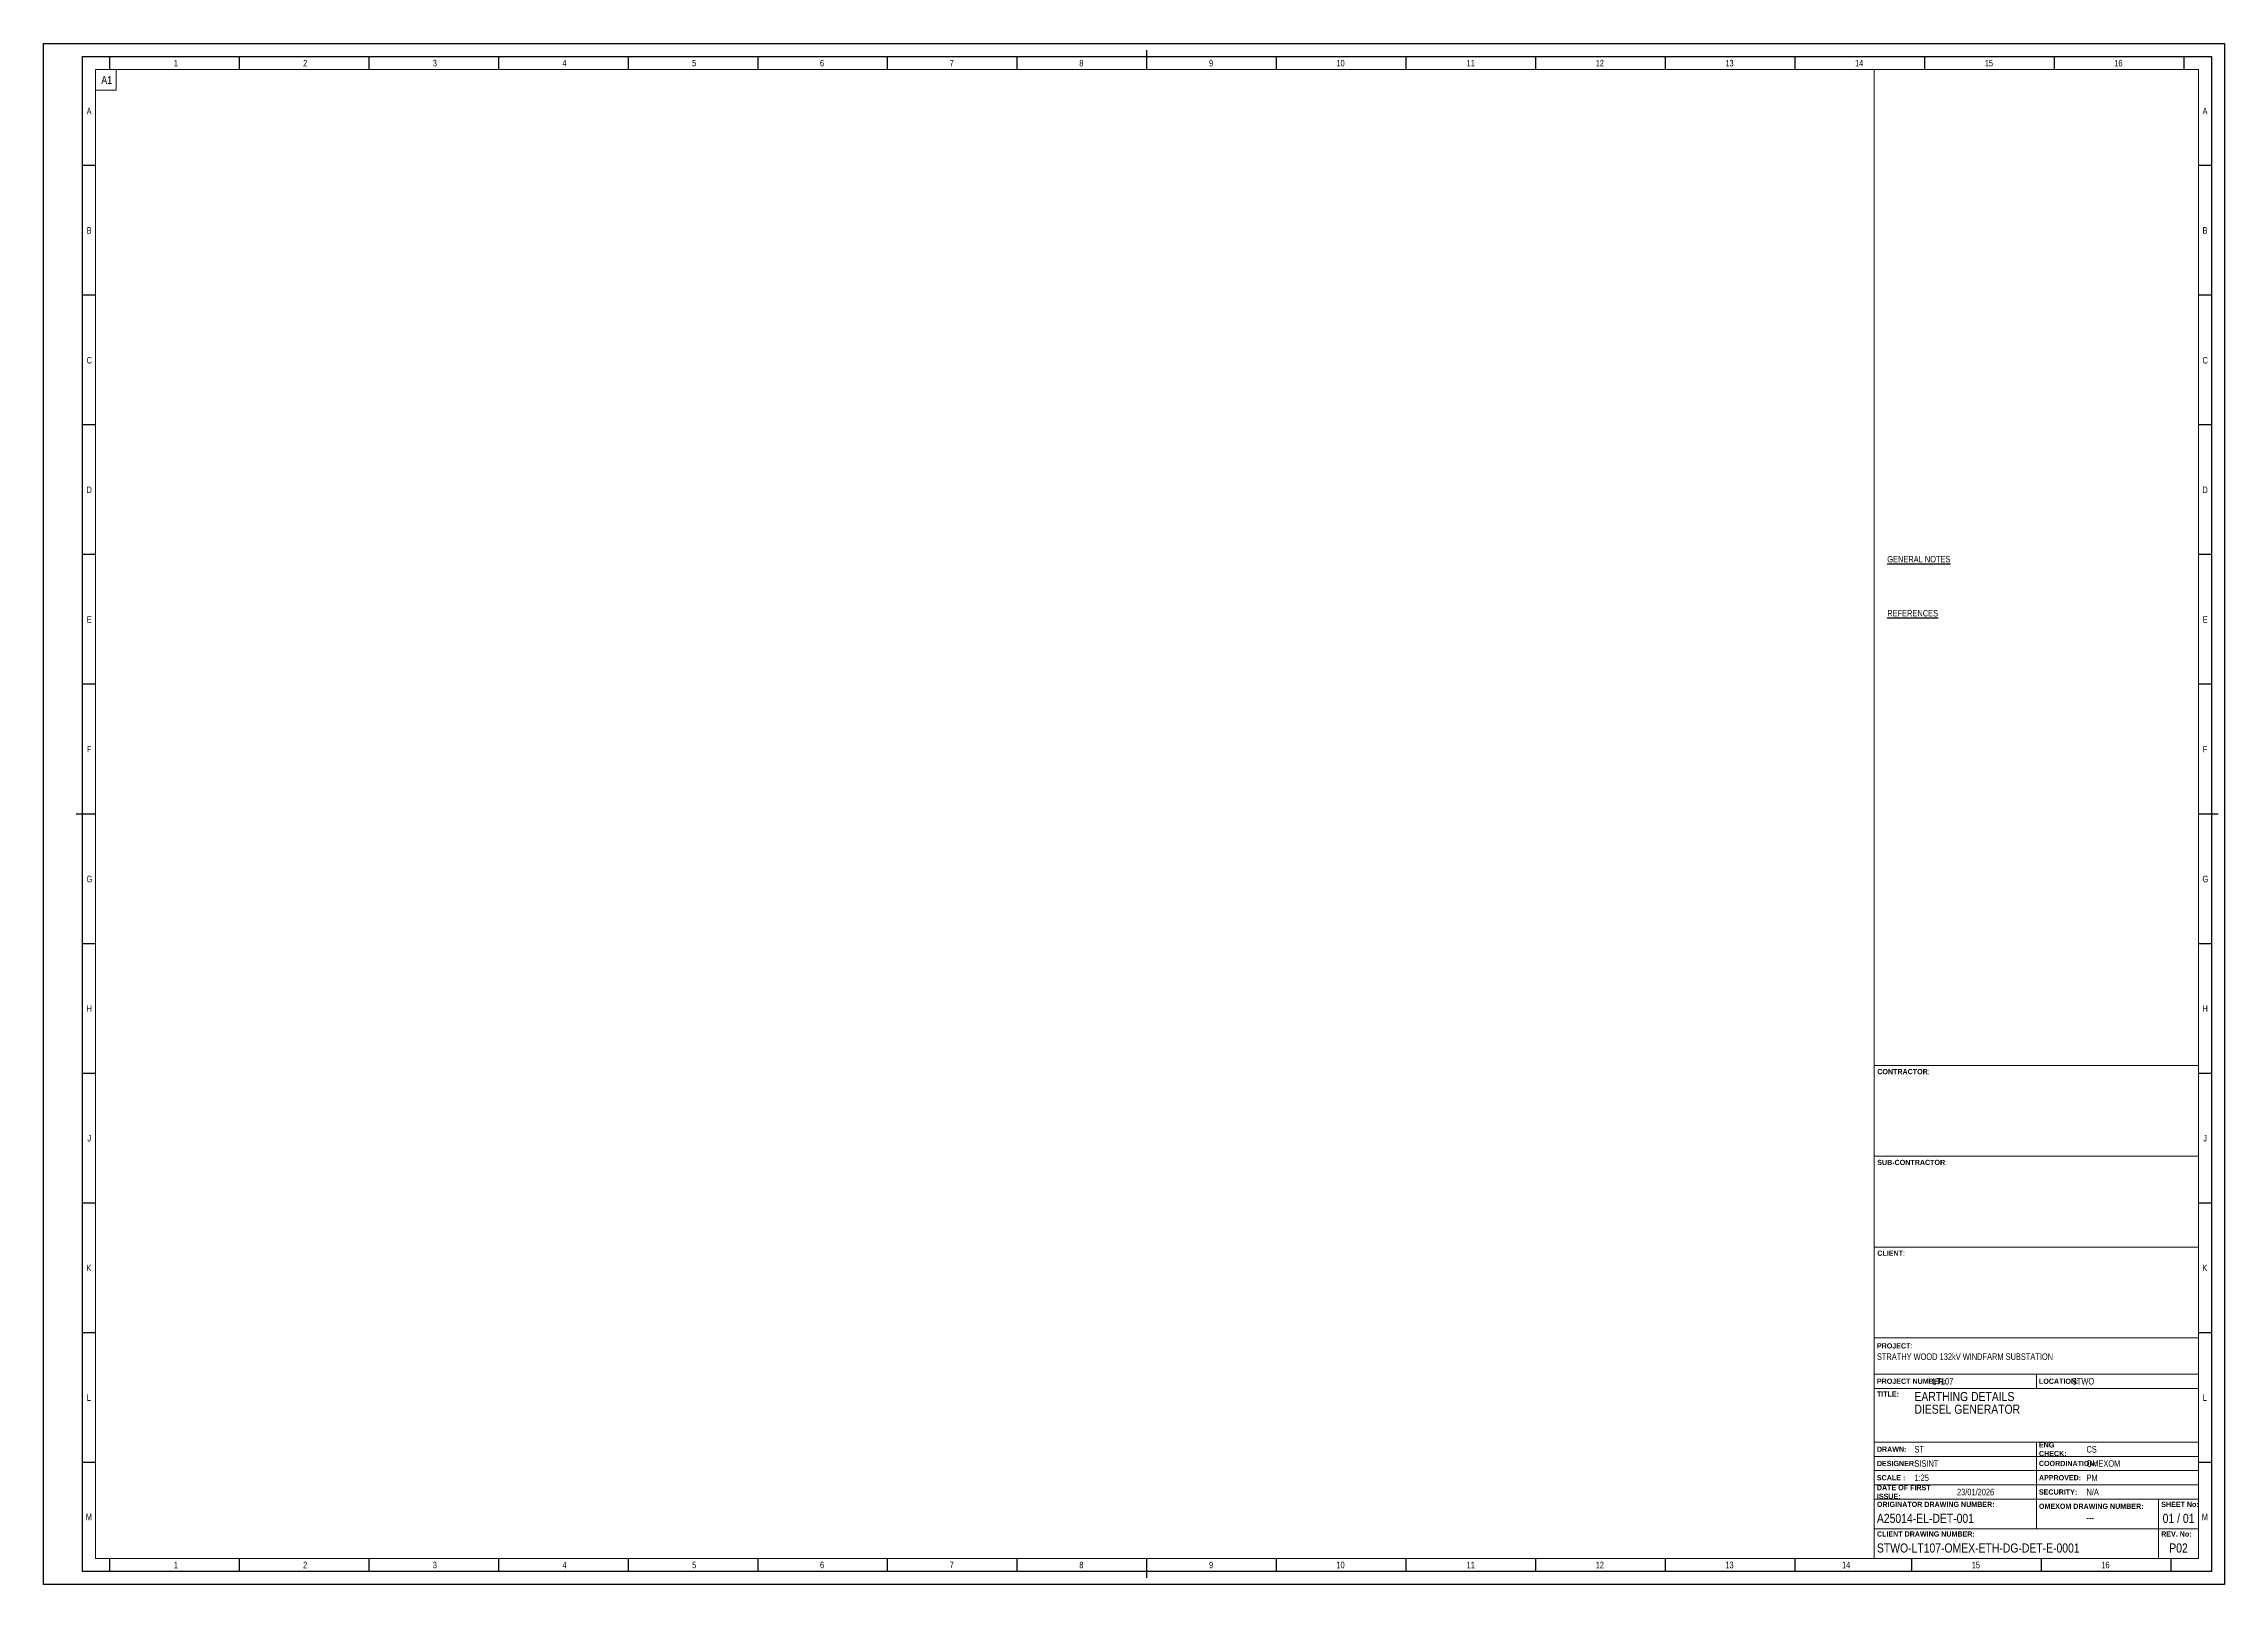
# Paper-space layout '001' of a CAD drawing. Header units: millimetres. Extents: x -841 to 0, y 0 to 594.
import ezdxf
from ezdxf.enums import TextEntityAlignment as Align

# ---------------------------------------------------------------- set-up
doc = ezdxf.new("R2010")
doc.units = ezdxf.units.MM
doc.layers.add('GEN - TEXT', color=7, linetype='Continuous')
doc.layers.add('SSEN-ANNO-BORDER GRID', color=7, linetype='Continuous')
doc.layers.add('GEN - VIEWPORTS', color=6, linetype='Continuous', plot=False)
doc.layers.add('SSEN-ANNO-BORDER TRIMLINE', color=2, linetype='Continuous', plot=False)
doc.layers.add('SSEN-ANNO-BORDER', color=7, linetype='Continuous', lineweight=18)
doc.layers.get('GEN - VIEWPORTS').freeze()
doc.styles.add('Annotative SSE Standard', font='ARIALN.TTF')
doc.styles.add('Annotative SSEN Standard', font='ARIALN.TTF')
doc.styles.add('OMEXOM', font='ARIALN.TTF', dxfattribs={"height": 2})

# ---------------------------------------------------------------- blocks, each defined once
blk = doc.blocks.new('*U19')
blk.add_lwpolyline([(-62.5, 22.85), (-62.5, 11.42)])
at = {"layer": 'SSEN-ANNO-BORDER'}
for p, q in [((-811, 574), (0, 574)), ((-811, 0), (-811, 574)), ((-803, 566), (-803, 574)), ((0, 574), (0, 0)), ((-811, 566), (-803, 566)), ((-124.99, 190.05), (0, 190.05)), ((0, 155.05), (-125, 155.05)), ((-125, 120.05), (0.01, 120.05)), ((-125, 85.05), (0, 85.05)), ((-125, 71.05), (0, 71.05)), ((-62.5, 71.05), (-62.5, 65.55)), ((-125, 65.55), (0, 65.55)), ((-125, 44.85), (0, 44.85)), ((-125, 39.35), (0, 39.35)), ((-125, 33.85), (0, 33.85)), ((-125, 28.35), (0, 28.35)), ((-125, 22.85), (0, 22.85)), ((-15.37, 0), (-15.37, 22.85)), ((-125, 11.42), (0, 11.42)), ((0, 0), (-811, 0))]:
    blk.add_line(p, q, dxfattribs=at)
blk.add_lwpolyline([(-62.5, 44.85), (-62.5, 22.85)], dxfattribs=at)
at = {"layer": 'SSEN-ANNO-BORDER GRID'}
for p, q in [((-405.5, 574), (-405.5, 581.5)), ((-811, 287), (-818.5, 287)), ((7.54, 287), (0.04, 287)), ((-405.5, -7.5), (-405.5, 0))]:
    blk.add_line(p, q, dxfattribs=at)
at = {"layer": 'SSEN-ANNO-BORDER GRID', "color": 7}
for p, q in [((-816, 579), (5, 579)), ((-816, -5), (-816, 579)), ((-805.5, 574), (-805.5, 579)), ((-755.5, 574), (-755.5, 579)), ((-705.5, 574), (-705.5, 579)), ((-655.5, 574), (-655.5, 579)), ((-605.5, 574), (-605.5, 579)), ((-555.5, 574), (-555.5, 579)), ((-505.5, 574), (-505.5, 579)), ((-455.5, 574), (-455.5, 579)), ((-355.5, 574), (-355.5, 579)), ((-305.5, 574), (-305.5, 579)), ((-255.5, 574), (-255.5, 579)), ((-205.5, 574), (-205.5, 579)), ((-155.5, 574), (-155.5, 579)), ((-105.5, 574), (-105.5, 579)), ((-55.5, 574), (-55.5, 579)), ((-5.5, 574), (-5.5, 579)), ((5, 579), (5, -5)), ((-811, 537), (-816, 537)), ((5, 537), (0, 537)), ((-811, 487), (-816, 487)), ((5, 487), (0, 487)), ((-811, 437), (-816, 437)), ((5, 437), (0, 437)), ((-811, 387), (-816, 387)), ((5, 387), (0, 387)), ((-811, 337), (-816, 337)), ((5, 337), (0, 337)), ((-811, 237), (-816, 237)), ((5, 237), (0, 237)), ((-811, 187), (-816, 187)), ((5, 187), (0, 187)), ((-811, 137), (-816, 137)), ((5, 137), (0, 137)), ((-811, 87), (-816, 87)), ((5, 87), (0, 87)), ((-811, 37), (-816, 37)), ((5, 37), (0, 37)), ((-805.5, -5), (-805.5, 0)), ((-755.5, -5), (-755.5, 0)), ((-705.5, -5), (-705.5, 0)), ((-655.5, -5), (-655.5, 0)), ((-605.5, -5), (-605.5, 0)), ((-555.5, -5), (-555.5, 0)), ((-505.5, -5), (-505.5, 0)), ((-455.5, -5), (-455.5, 0)), ((-355.5, -5), (-355.5, 0)), ((-305.5, -5), (-305.5, 0)), ((-255.5, -5), (-255.5, 0)), ((-205.5, -5), (-205.5, 0)), ((-155.5, -5), (-155.5, 0)), ((-110.5, -5), (-110.5, 0)), ((-60.5, -5), (-60.5, 0)), ((-10.5, -5), (-10.5, 0)), ((5, -5), (-816, -5))]:
    blk.add_line(p, q, dxfattribs=at)
at = {"layer": 'SSEN-ANNO-BORDER', "style": 'Annotative SSEN Standard'}
blk.add_text('A1', height=3, dxfattribs=at).set_placement((-808.76, 568.49))
at = {"layer": 'SSEN-ANNO-BORDER', "char_height": 2, "style": 'Annotative SSEN Standard'}
for s, insert, width, attachment_point in [('{\\fSwis721 Cn BT|b1|i0|c0|p34;CLIENT\\fSwis721 Cn BT|b0|i0|c0|p34;:}', (-123.87, 118.67), 17.1735, 1), ('{\\fSwis721 Cn BT|b1|i0|c0|p34;PROJECT\\fSwis721 Cn BT|b0|i0|c0|p34;:}', (-124, 82.95), 17.1735, 1), ('{\\fSwis721 Cn BT|b1|i0|c0|p34;PROJECT NUMBER:}', (-124, 68.3), 25.0985, 4), ('{\\fSwis721 Cn BT|b1|i0|c0|p34;LOCATION:}', (-61.51, 68.3), 25.0985, 4), ('{\\fSwis721 Cn BT|b1|i0|c0|p34;TITLE:}', (-124, 64.39), 1.0546, 1), ('{\\fSwis721 Cn BT|b1|i0|c0|p34;DRAWN:}', (-124.02, 42.1), 8.8499, 4), ('{\\fSwis721 Cn BT|b1|i0|c0|p34;ENG CHECK:}', (-61.52, 42.1), 12.8747, 4), ('{\\fSwis721 Cn BT|b1|i0|c0|p34;DESIGNER:}', (-124.02, 36.6), 8.8499, 4), ('{\\fSwis721 Cn BT|b1|i0|c0|p34;COORDINATION:}', (-61.52, 36.6), 12.8747, 4), ('{\\fSwis721 Cn BT|b1|i0|c0|p34;SCALE :}', (-124.02, 31.1), 18.5983, 4), ('{\\fSwis721 Cn BT|b1|i0|c0|p34;DATE OF FIRST ISSUE:}', (-124.02, 25.6), 24.0047, 4), ('{\\fSwis721 Cn BT|b1|i0|c0|p34;APPROVED:}', (-61.52, 31.1), 8.8499, 4), ('{\\fSwis721 Cn BT|b1|i0|c0|p34;SECURITY:}', (-61.52, 25.6), 18.5983, 4), ('{\\fSwis721 Cn BT|b1|i0|c0|p34;ORIGINATOR DRAWING NUMBER:}', (-124, 21.85), 43, 1), ('{\\fSwis721 Cn BT|b1|i0|c0|p34;OMEXOM DRAWING NUMBER:}', (-61.52, 20.1), 31.9693, 4), ('{\\fSwis721 Cn BT|b1|i0|c0|p34;SHEET No:}', (-14.37, 21.85), 18.5983, 1), ('{\\fSwis721 Cn BT|b1|i0|c0|p34;CLIENT DRAWING NUMBER:}', (-124, 10.42), 32.2778, 1), ('{\\fSwis721 Cn BT|b1|i0|c0|p34;REV. No:}', (-14.37, 10.42), 18.5983, 1)]:
    blk.add_mtext(s, dxfattribs=dict(at, insert=insert, width=width, attachment_point=attachment_point))
at = {"layer": 'SSEN-ANNO-BORDER', "style": 'Annotative SSEN Standard'}
for tag, p, height in [('PROJECTTITLE1', (-124, 76.53), 2.5), ('PROJECTTITLE2', (-124, 72.53), 2.5), ('TITLE1', (-109.53, 60.67), 3.5), ('TITLE2', (-109.53, 55.78), 3.5), ('TITLE3', (-109.53, 50.87), 3.5), ('TITLE4', (-109.53, 45.97), 3.5)]:
    blk.add_attdef(tag, p, '', height=height, dxfattribs=at)
for tag, p in [('PROJECTNO.', (-102.66, 68.3)), ('LOCATION', (-48.8, 68.3)), ('DRAWNBY', (-109.53, 42.08)), ('ENGCHKBY', (-43.18, 42.08)), ('DESIGNER', (-109.53, 36.6)), ('COORDINATEDBY', (-43.18, 36.6)), ('SCALE', (-109.53, 31.09)), ('DATE1', (-93.12, 25.6)), ('APPROVEDBY', (-43.18, 31.09)), ('SEC', (-43.18, 25.6)), ('---', (-43.18, 15.69))]:
    blk.add_attdef(tag, text='', height=2.5, dxfattribs=at).set_placement(p, align=Align.MIDDLE_LEFT)
for tag, p in [('ORIGINATORDRGNO', (-124, 12.65)), ('CLIENTDRAWINGNO.', (-124, 1.22))]:
    blk.add_attdef(tag, text='', height=3.5, dxfattribs=at).set_placement(p, align=Align.BOTTOM_LEFT)
for tag, p in [('SHEETNO.', (-7.68, 12.65)), ('REVISION', (-7.68, 1.22))]:
    blk.add_attdef(tag, text='', height=3.5, dxfattribs=at).set_placement(p, align=Align.BOTTOM_CENTER)
at = {"layer": 'SSEN-ANNO-BORDER GRID', "color": 7, "style": 'Annotative SSEN Standard'}
for s, p in [('1', (-780.75, 575.23)), ('2', (-730.93, 575.23)), ('3', (-680.91, 575.24)), ('4', (-630.9, 575.24)), ('5', (-580.91, 575.25)), ('6', (-531.59, 575.23)), ('7', (-481.58, 575.25)), ('8', (-431.58, 575.23)), ('9', (-381.56, 575.23)), ('10', (-332.45, 575.23)), ('11', (-282.23, 575.23)), ('12', (-232.45, 575.23)), ('13', (-182.45, 575.23)), ('14', (-132.46, 575.23)), ('15', (-82.44, 575.23)), ('16', (-32.47, 575.23)), ('A', (-814.41, 556.75)), ('A', (1.59, 556.75)), ('B', (-814.42, 510.75)), ('B', (1.58, 510.75)), ('C', (-814.43, 460.69)), ('C', (1.57, 460.69)), ('D', (-814.49, 410.75)), ('D', (1.51, 410.75)), ('E', (-814.35, 360.75)), ('E', (1.65, 360.75)), ('F', (-814.3, 310.75)), ('F', (1.7, 310.75)), ('G', (-814.47, 260.69)), ('G', (1.53, 260.69)), ('H', (-814.47, 210.75)), ('H', (1.53, 210.75)), ('J', (-814.12, 160.75)), ('J', (1.88, 160.75)), ('K', (-814.5, 110.75)), ('K', (1.5, 110.75)), ('L', (-814.36, 60.75)), ('L', (1.64, 60.75)), ('M', (-814.72, 14.75)), ('M', (1.28, 14.75)), ('1', (-780.75, -3.77)), ('2', (-730.93, -3.77)), ('3', (-680.91, -3.76)), ('4', (-630.9, -3.76)), ('5', (-580.91, -3.75)), ('6', (-531.59, -3.77)), ('7', (-481.58, -3.75)), ('8', (-431.58, -3.77)), ('9', (-381.56, -3.77)), ('10', (-332.45, -3.77)), ('11', (-282.23, -3.77)), ('12', (-232.45, -3.77)), ('13', (-182.45, -3.77)), ('14', (-137.46, -3.77)), ('15', (-87.44, -3.77)), ('16', (-37.47, -3.77))]:
    blk.add_text(s, height=2.5, dxfattribs=at).set_placement(p)
at = {"layer": 'SSEN-ANNO-BORDER', "char_height": 2, "width": 15.1706, "attachment_point": 1, "style": 'Annotative SSE Standard', "bg_fill": 3, "box_fill_scale": 1.3, "bg_fill_color": 256, "bg_fill_transparency": 0}
for s, insert in [('{\\fSwis721 Cn BT|b1|i0|c0|p34;CONTRACTOR\\fSwis721 Cn BT|b0|i0|c0|p34;:}', (-123.86, 188.67)), ('{\\fSwis721 Cn BT|b1|i0|c0|p34;SUB-CONTRACTOR\\fSwis721 Cn BT|b0|i0|c0|p34;:}', (-123.87, 153.67))]:
    blk.add_mtext(s, dxfattribs=dict(at, insert=insert))
at = {"layer": 'SSEN-ANNO-BORDER'}
blk.add_lwpolyline([(-125, 0), (-125, 574)], dxfattribs=at)
at = {"layer": 'SSEN-ANNO-BORDER TRIMLINE'}
blk.add_lwpolyline([(-831, 584), (10, 584), (10, -10), (-831, -10)], close=True, dxfattribs=at)

psp = doc.layouts.new('001')

# ---------------------------------------------------------------- texts
at = {"layer": 'GEN - TEXT', "insert": (-130, 396.5), "char_height": 2.5, "width": 115, "attachment_point": 1, "style": 'OMEXOM'}
psp.add_mtext('\\pxqj;{\\LGENERAL NOTES\\P}\\P\\P\\P\\P{\\LREFERENCES}', dxfattribs=at)
at = {"layer": 'SSEN-ANNO-BORDER', "style": 'Annotative SSEN Standard'}
psp.add_attdef('---', text='', height=2.5, dxfattribs=at).set_placement((-53.18, 25.69), align=Align.MIDDLE_LEFT)

# ---------------------------------------------------------------- viewports
at = {"layer": 'GEN - VIEWPORTS', "view_target_point": (280539244.28, 952290542.2)}
psp.add_viewport(center=(-549, 297), size=(528, 558), view_center_point=(-280539067.61, -952293564.67), view_height=13950, dxfattribs=at)
at = {"layer": 'GEN - VIEWPORTS'}
for center, size, view_center_point, view_height, status, view_target_point in [((-224.37, 482.72), (111.23, 93.0366), (-202.3, -32.39), 1860.7315, 4, (20000, 457.18)), ((-223.8, 376.11), (101.64, 92.8462), (-280519232.87, -952292576.06), 1856.9249, 3, (280539244.28, 952290542.2))]:
    psp.add_viewport(center=center, size=size, view_center_point=view_center_point, view_height=view_height, status=status, dxfattribs=dict(at, view_target_point=view_target_point))

# ---------------------------------------------------------------- next in the draw order: block references
at = {"layer": 'SSEN-ANNO-BORDER'}
psp.add_blockref('*U19', (-10, 10), dxfattribs=at).add_auto_attribs({'PROJECTTITLE1': 'STRATHY WOOD 132kV WINDFARM SUBSTATION', 'PROJECTNO.': 'LT107', 'LOCATION': 'STWO', 'TITLE1': 'EARTHING DETAILS', 'TITLE2': 'DIESEL GENERATOR', 'DRAWNBY': 'ST', 'ENGCHKBY': 'CS', 'DESIGNER': 'SISINT', 'COORDINATEDBY': 'OMEXOM', 'SCALE': '1:25', 'APPROVEDBY': 'PM', 'DATE1': '23/01/2026', 'SEC': 'N/A', 'ORIGINATORDRGNO': 'A25014-EL-DET-001', 'SHEETNO.': '01 / 01', 'REVISION': 'P02', 'CLIENTDRAWINGNO.': 'STWO-LT107-OMEX-ETH-DG-DET-E-0001'})

doc.saveas('drawing.dxf')
